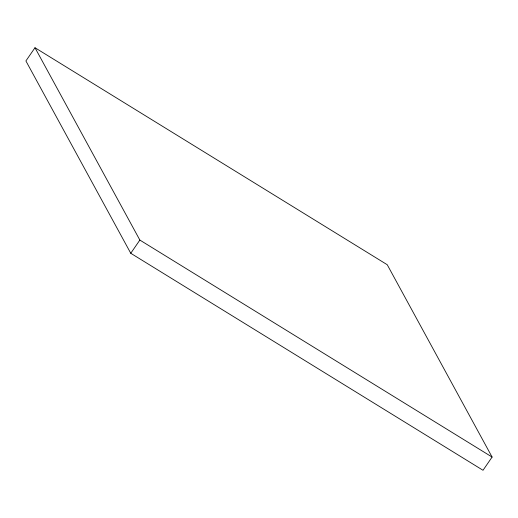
<?xml version="1.0" encoding="UTF-8"?>
<svg xmlns="http://www.w3.org/2000/svg" width="518" height="518" viewBox="0 0 518 518"><rect width="100%" height="100%" fill="white"/><g stroke="black" fill="none" stroke-linecap="round" stroke-linejoin="round"><path stroke-width="0.78" d="M34.991 47.727L25.9 60.943L130.763 253.276L483.009 470.273L492.1 457.057L387.237 264.724L34.991 47.727L139.854 240.067L492.1 457.057M130.763 253.276L139.854 240.067"/></g></svg>
